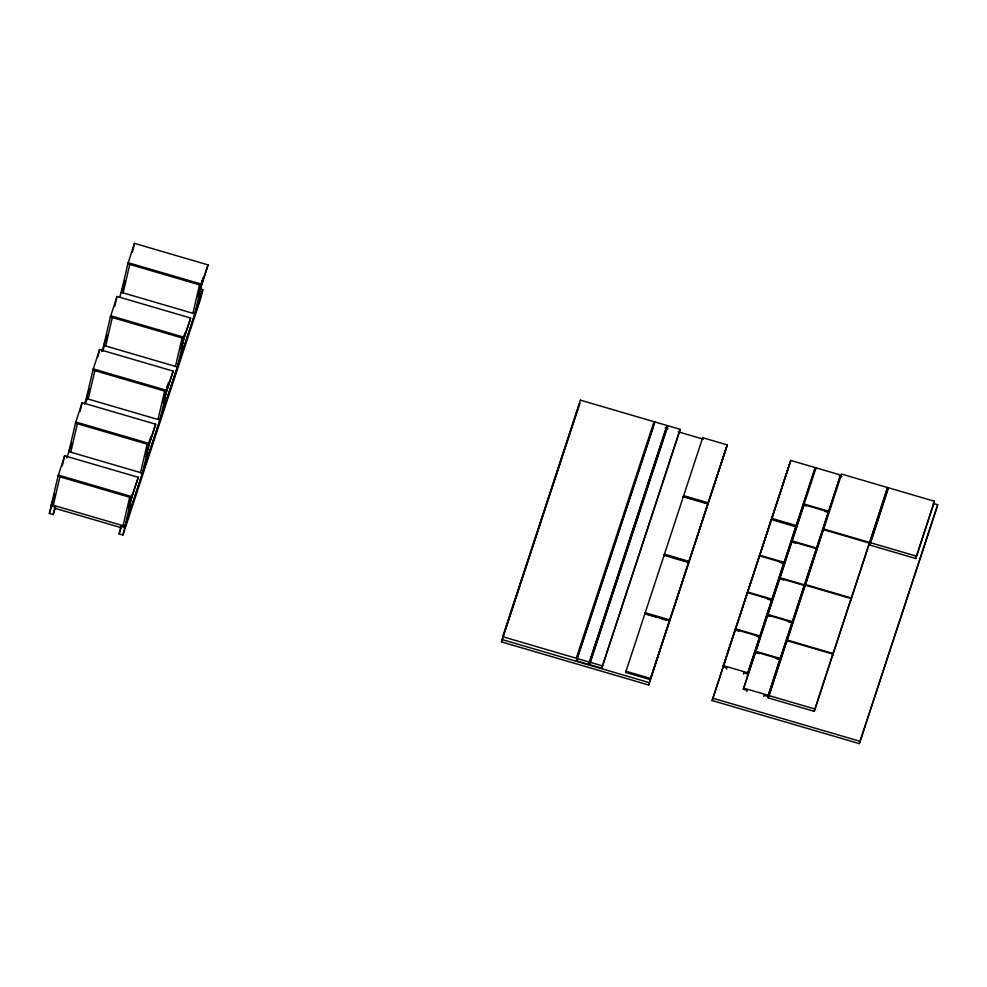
<?xml version="1.0" encoding="UTF-8"?>
<svg xmlns="http://www.w3.org/2000/svg" width="987" height="987" viewBox="0 0 987 987"><rect width="100%" height="100%" fill="white"/><g stroke="black" fill="none" stroke-linecap="round" stroke-linejoin="round"><path stroke-width="1.48" d="M55.58 507.306L53.187 514.609L49.35 513.487L58.295 475.08L131.888 496.621L122.943 535.028L119.119 533.905L120.883 526.318L124.72 527.44L202.483 290.906M62.267 465.938L64.636 455.772L138.242 477.313L137.958 478.498L131.616 497.806L58.011 476.265L64.636 455.772M53.31 505.27L59.936 476.82M53.187 514.609L54.951 507.022L51.114 505.899L54.951 494.216M80.083 411.345L82.094 402.671L155.699 424.213L149.074 444.705L75.468 423.164L82.094 402.671M70.768 452.182L77.393 423.731M97.886 356.751L99.551 349.571L173.157 371.112L166.532 391.605L92.926 370.063L99.551 349.571M88.225 399.081L94.851 370.631M114.652 306.636L117.009 296.47L190.614 318.011L190.343 319.196L183.989 338.504L110.396 316.963L117.009 296.47M105.683 345.981L112.308 317.53M132.455 252.043L134.479 243.37L208.072 264.911L201.447 285.403L127.854 263.862L134.479 243.37M123.141 292.88L129.766 264.43M123.079 525.701L129.692 497.251M128.779 507.91L131.222 497.423M128.766 508.404L132.209 494.413M140.536 472.6L147.149 444.15M147.976 447.321L145.891 456.302L150.715 436.822M148.679 444.323L149.728 439.832M149.345 443.521L142.449 473.155L68.856 451.614L75.752 421.98L149.345 443.521L155.699 424.213M157.994 419.5L164.619 391.049M167.531 385.238L163.349 403.202L168.518 382.216M166.803 390.42L159.906 420.055L86.313 398.514L93.21 368.879L166.803 390.42L173.157 371.112M175.452 366.399L182.077 337.949M181.152 348.608L182.546 342.625M183.249 339.627L184.285 335.136M181.139 349.102L185.285 332.113M184.261 337.32L177.364 366.954L103.771 345.413L110.667 315.778L184.261 337.32L190.614 318.011M192.909 313.298L199.534 284.848M202.101 280.53L198.264 297.001L203.088 277.52M201.718 284.219L194.821 313.854L121.228 292.312L128.125 262.678L201.718 284.219L208.072 264.911M199.818 288.858L202.754 289.722L200.719 298.493L122.943 535.028M644.955 613.309L669.482 620.49L650.162 679.599L625.635 672.418L702.682 437.71L727.222 444.903L648.619 684.99L501.421 641.895L579.739 402.992L579.196 405.361M576.445 660.821L654.776 421.918L667.039 425.508L588.721 664.411L576.445 660.821L653.739 425.755M588.721 664.411L667.039 425.508M589.486 664.633L667.804 425.73L680.068 429.32L679.525 431.689L601.749 668.224L589.486 664.633L667.804 425.73M654.221 424.287L654.776 421.918M601.749 668.224L680.068 429.32M625.635 672.418L625.906 671.234L650.445 678.414M644.671 614.494L645.153 612.705L669.679 619.885L688.729 561.961L664.202 554.78M663.918 555.965L664.399 554.176L688.926 561.356L688.655 562.541M683.164 497.436L683.633 495.647L708.172 502.827L727.222 444.903M702.411 438.907L702.682 437.71M648.619 684.99L726.938 446.087M669.211 621.674L669.679 619.885M688.457 563.145L688.729 561.961M707.704 504.616L708.172 502.827M933.233 503.432L937.65 504.727L937.095 507.096L859.332 743.63L712.133 700.536L790.451 461.632M743.421 674.035L743.704 672.85L747.529 673.973L759.706 636.59L735.179 629.398L723.002 666.793L726.839 667.915L726.555 669.1M734.908 630.594L747.282 592.595L771.809 599.775L747.529 673.973M747.011 593.779L747.282 592.595M747.208 593.175L759.385 555.792L783.912 562.972L771.735 600.355L767.898 599.232M759.102 556.976L771.489 518.977L796.015 526.157L783.838 563.552L780.001 562.43M771.205 520.161L790.723 460.448L815.262 467.628L795.941 526.737L772.846 519.989M790.723 460.448L712.133 700.536M746.9 691.591L747.171 690.406L743.334 689.284L755.524 651.889L780.051 659.069L767.874 696.464L764.037 695.341L763.765 696.526M767.874 696.464L792.154 622.266L767.627 615.086L743.334 689.284M788.243 621.724L792.08 622.846L804.257 585.464L779.718 578.283L755.437 652.481L759.274 653.604M783.912 562.972L759.632 637.17L757.078 636.418M779.718 578.283L767.541 615.666L770.094 616.419M779.927 577.679L779.644 578.863L803.924 504.665L828.463 511.846L804.183 586.044L816.36 548.649L791.821 541.468L779.927 577.679L804.454 584.859M815.262 467.628L783.838 563.552M824.552 511.303L828.377 512.426L840.566 475.031L816.027 467.85L791.747 542.048L795.584 543.171M815.755 469.035L816.027 467.85M768.244 697.895L786.849 640.612L832.843 654.085L814.238 711.356L768.244 697.895L805.096 585.106L851.102 598.566L814.238 711.356M804.257 585.464L779.977 659.661L776.14 658.539M832.497 655.849L869.35 543.06L823.355 529.587L786.491 642.389M823.355 529.587L805.219 585.427M822.998 531.351L841.603 474.081L887.597 487.541L868.992 544.824M840.566 475.031L816.286 549.228M887.597 487.541L850.745 600.33M869.769 545.046L888.374 487.763L934.368 501.236L933.813 503.604L915.763 558.506L869.769 545.046L888.374 487.763M859.332 743.63L937.65 504.727M915.763 558.506L934.368 501.236M66.758 457.993L71.755 443.114M84.512 403.967L89.521 389.088M101.797 351.409L107.287 335.074M119.563 297.383L125.041 281.048M49.35 513.487L51.756 506.183M85.832 402.523L87.275 398.143M102.636 351.421L104.079 347.042M119.119 533.905L121.031 528.07M131.888 496.621L138.242 477.313M202.754 289.722L124.991 526.256L51.398 504.715M501.421 641.895L578.715 406.829M688.926 561.356L707.975 503.432L683.436 496.251M839.024 475.857L841.973 476.721M665.115 427.988L668.063 428.851M678.365 431.862L703.386 439.19M199.251 293.99L201.175 294.545M804.121 504.061L828.661 511.241M803.85 505.245L806.404 505.998M823.553 528.983L869.547 542.455M870.312 542.677L916.318 556.137M771.686 518.372L796.213 525.553M181.793 347.091L183.718 347.646M684.805 497.251L707.901 504.012M792.018 540.864L816.557 548.044M759.583 555.188L784.11 562.368M805.293 584.501L851.3 597.962M780.927 579.233L783.481 579.986M164.335 400.191L166.26 400.747M664.115 555.36L687.211 562.121M747.48 591.99L772.007 599.171M767.824 614.482L792.351 621.662M787.046 640.008L833.04 653.48M146.878 453.292L148.803 453.847M735.377 628.805L759.916 635.986M735.105 629.99L738.93 631.112M644.881 613.889L656.417 617.27M659.304 618.109L666.521 620.231M755.721 651.297L780.248 658.477M723.274 665.608L747.813 672.789M129.42 506.393L131.345 506.948M743.618 688.099L768.145 695.28M768.799 695.527L814.793 708.987M577 658.452L589.264 662.043M590.041 662.265L602.304 665.855M712.688 698.167L859.887 741.262M54.667 508.206L120.611 527.502M501.976 639.527L649.175 682.622M580.405 400.154L502.642 636.689L576.235 658.23L654.011 421.696L580.405 400.154"/></g></svg>
